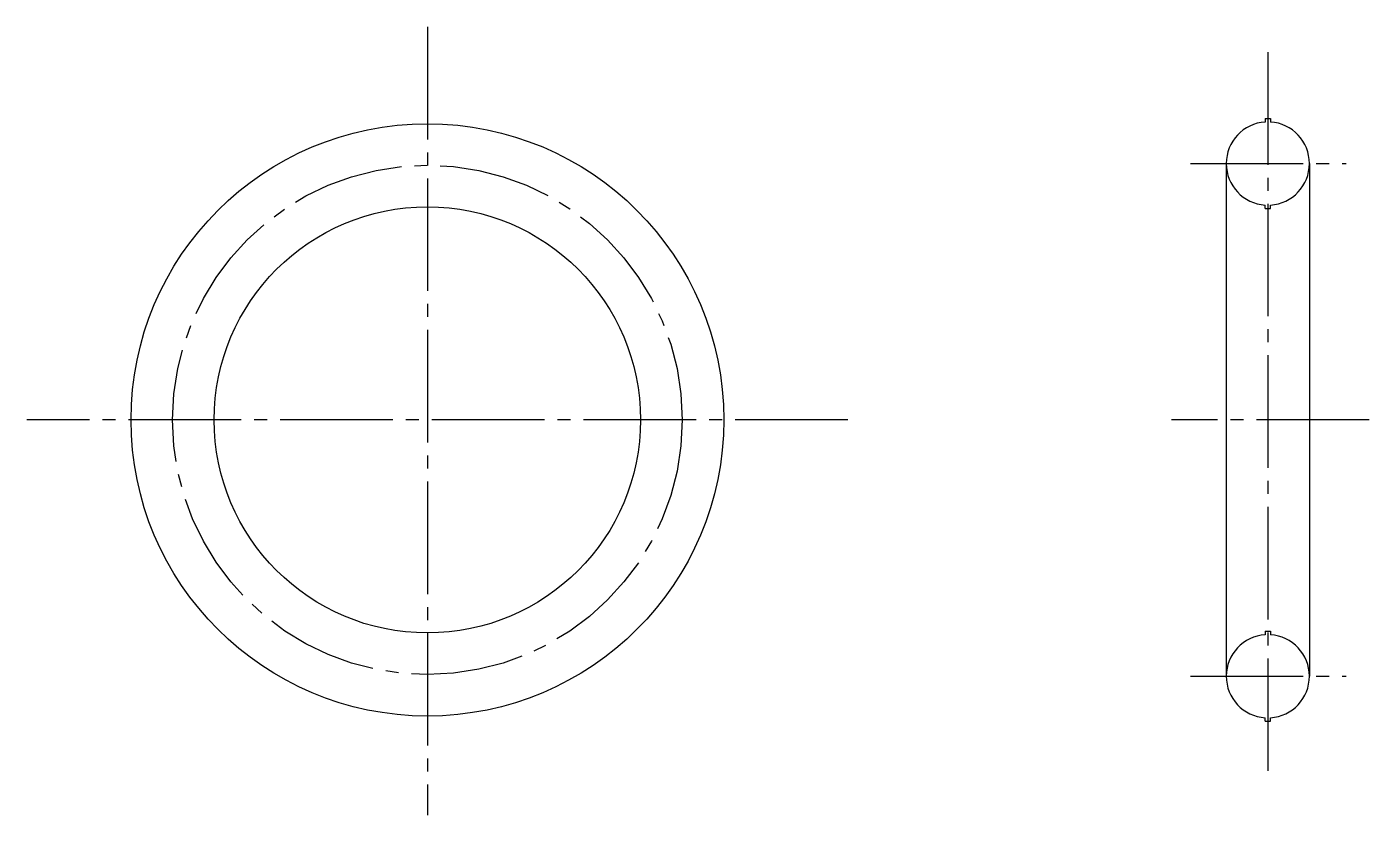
# Model space of a CAD drawing. Extents: x 10 to 141, y 10 to 120.
# Drawn here: x 101.82 to 140.54, y 97.73 to 120.48 of the extents above; entities outside this region: 2.
import ezdxf

# ---------------------------------------------------------------- set-up
doc = ezdxf.new("R2010")
doc.units = 0
doc.header["$LTSCALE"] = 0.25
doc.linetypes.add('CENTER', pattern=[17.5, 13, -1.5, 1.5, -1.5])
doc.layers.get('0').update_dxf_attribs({"linetype": 'CONTINUOUS'})
doc.layers.add('CENTER', color=1, linetype='CENTER')

msp = doc.modelspace()

# ---------------------------------------------------------------- linework, layer by layer
at = {"color": 7, "linetype": 'CONTINUOUS'}
for p, q in [((137.541, 117.838), (137.691, 117.838)), ((137.541, 117.838), (137.541, 117.735)), ((137.691, 117.838), (137.691, 117.735)), ((136.416, 116.538), (136.416, 101.738)), ((138.816, 116.538), (138.816, 101.738)), ((137.541, 115.238), (137.541, 115.341)), ((137.541, 115.238), (137.691, 115.238)), ((137.691, 115.238), (137.691, 115.341)), ((137.541, 103.038), (137.691, 103.038)), ((137.541, 103.038), (137.541, 102.935)), ((137.691, 103.038), (137.691, 102.935)), ((137.541, 100.438), (137.541, 100.541)), ((137.541, 100.438), (137.691, 100.438)), ((137.691, 100.438), (137.691, 100.541))]:
    msp.add_line(p, q, dxfattribs=at)
for p, q in [((136.416, 112.838), (136.416, 112.838)), ((136.416, 109.138), (136.416, 109.138))]:
    msp.add_line(p, q)
for radius in [8.55, 6.15]:
    msp.add_circle((113.371, 109.138), radius, dxfattribs=at)
for centre, start, end in [((137.616, 116.538), 93.5852, 266.4167), ((137.616, 116.538), 273.5852, 86.4148), ((137.616, 101.738), 93.5833, 266.4148), ((137.616, 101.738), 273.5852, 86.4148)]:
    msp.add_arc(centre, 1.2, start, end, dxfattribs=at)
at = {"layer": 'CENTER', "color": 1, "linetype": 'CENTER'}
for p, q in [((113.371, 120.484), (113.371, 97.727)), ((137.616, 119.753), (137.616, 98.844)), ((135.385, 116.538), (139.878, 116.538)), ((125.499, 109.138), (101.816, 109.138)), ((140.539, 109.138), (134.833, 109.138)), ((135.385, 101.738), (139.878, 101.738))]:
    msp.add_line(p, q, dxfattribs=at)
msp.add_circle((113.371, 109.138), 7.35, dxfattribs=at)

# ---------------------------------------------------------------- texts
for s, p in [('NPA12.5', (10, 25)), ('NPA125', (10, 10))]:
    msp.add_text(s, height=4).set_placement(p)

doc.saveas('drawing.dxf')
